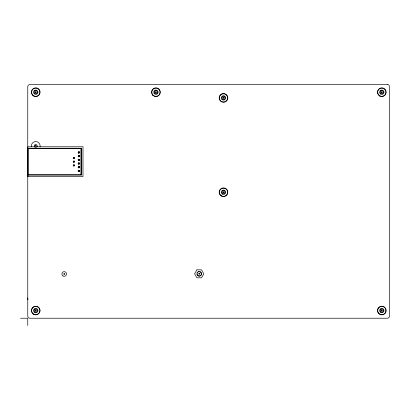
<?xml version="1.0" encoding="UTF-8"?>
<svg xmlns="http://www.w3.org/2000/svg" width="410" height="410" viewBox="0 0 410 410"><rect width="100%" height="100%" fill="white"/><g stroke="black" fill="none" stroke-linecap="round" stroke-linejoin="round"><path stroke-width="0.61" d="M35.014 92.209L36.469 92.209M155.211 92.209L156.661 92.209M381.08 92.209L382.53 92.209M222.768 97.898L224.219 97.898M35.014 145.919L36.469 145.919M34.594 146.79L27.829 146.79L27.829 176.546L82.994 176.546L82.994 146.79L36.89 146.79M27.829 148.241L81.539 148.241L81.539 175.096L27.829 175.096M79.217 152.453L78.853 152.453L78.853 152.089M79.217 156.138L78.853 156.138L78.853 155.774M73.554 157.983L74.282 157.983M79.217 159.828L78.853 159.828L78.853 159.464M73.554 161.668L74.282 161.668M79.217 163.513L78.853 163.513L78.853 163.149M73.554 165.358L74.282 165.358M79.217 167.198L78.853 167.198L78.853 166.839M79.217 170.888L78.853 170.888L78.853 170.524M222.768 192.254L224.219 192.254M198.486 273.824L199.936 273.824M63.488 273.967L64.939 273.967M35.014 310.534L36.469 310.534M381.08 310.534L382.53 310.534M20.5 318.227L27.757 318.227L27.757 325.484M381.807 91.486L381.807 92.937M381.807 309.806L381.807 311.257M223.491 97.175L223.491 98.625M223.491 191.531L223.491 192.982M199.214 273.096L199.214 274.546M155.933 91.486L155.933 92.937M81.031 148.604L81.031 174.732M73.918 157.619L73.918 158.347M73.918 161.304L73.918 162.032M73.918 164.994L73.918 165.717M64.211 273.239L64.211 274.695M40.098 146.79L40.098 145.919A4.356 4.356 0 0 0 35.742 141.563A4.356 4.356 0 0 0 31.385 145.919L31.385 146.79M35.742 91.486L35.742 92.937M35.742 145.191L35.742 146.647M35.742 309.806L35.742 311.257M199.813 271.579A2.322 2.322 0 0 1 200.854 275.464A2.322 2.322 0 0 1 196.969 274.423M196.969 273.219A2.322 2.322 0 0 1 197.2 272.66M198.05 271.809A2.322 2.322 0 0 1 198.609 271.579M28.003 176.392A7.257 7.257 0 0 1 27.757 174.516M28.003 299.782A7.257 7.257 0 0 1 27.757 297.901M34.906 90.759L34.066 92.209L34.906 93.659L36.582 93.659L37.418 92.209L36.582 90.759L34.906 90.759M155.098 90.759L154.257 92.209L155.098 93.659L156.774 93.659L157.609 92.209L156.774 90.759L155.098 90.759M34.906 309.079L34.066 310.534L34.906 311.984L36.582 311.984L37.418 310.534L36.582 309.079L34.906 309.079M222.656 96.447L221.815 97.898L222.656 99.353L224.332 99.353L225.172 97.898L224.332 96.447L222.656 96.447M222.656 190.804L221.815 192.254L222.656 193.704L224.332 193.704L225.172 192.254L224.332 190.804L222.656 190.804M196.908 269.831L194.601 273.824L196.908 277.816L201.515 277.816L203.821 273.824L201.515 269.831L196.908 269.831M380.967 90.759L380.131 92.209L380.967 93.659L382.643 93.659L383.483 92.209L382.643 90.759L380.967 90.759M380.967 309.079L380.131 310.534L380.967 311.984L382.643 311.984L383.483 310.534L382.643 309.079L380.967 309.079M36.997 146.647L36.767 146.944A1.45 1.45 0 0 1 34.717 146.944L34.486 146.647A1.45 1.45 0 0 1 35.742 144.469A1.45 1.45 0 0 1 36.997 146.647M387.322 84.516L29.935 84.516A2.178 2.178 0 0 0 27.757 86.694L27.757 316.048A2.178 2.178 0 0 0 29.935 318.227L387.322 318.227A2.178 2.178 0 0 0 389.5 316.048L389.5 86.694A2.178 2.178 0 0 0 387.322 84.516M81.175 148.604L28.193 148.604L28.193 174.732L81.175 174.732L81.175 148.604M79.32 151.987L78.392 151.987L78.392 152.915L79.32 152.915L79.32 151.987M79.32 155.672L78.392 155.672L78.392 156.605L79.32 156.605L79.32 155.672M79.32 159.362L78.392 159.362L78.392 160.289L79.32 160.289L79.32 159.362M79.32 163.047L78.392 163.047L78.392 163.979L79.32 163.979L79.32 163.047M79.32 166.737L78.392 166.737L78.392 167.664L79.32 167.664L79.32 166.737M79.32 170.422L78.392 170.422L78.392 171.349L79.32 171.349L79.32 170.422M63.053 275.981A2.322 2.322 0 0 0 66.533 273.967A2.322 2.322 0 0 0 63.053 271.958A2.322 2.322 0 0 0 63.053 275.981M32.815 95.135A4.136 4.136 0 0 0 39.739 93.28A4.136 4.136 0 0 0 34.671 88.212A4.136 4.136 0 0 0 32.815 95.135M34.204 93.752A2.178 2.178 0 0 0 37.843 92.773A2.178 2.178 0 0 0 35.178 90.108A2.178 2.178 0 0 0 34.204 93.752M197.671 275.361A2.178 2.178 0 0 0 201.315 274.387A2.178 2.178 0 0 0 198.65 271.717A2.178 2.178 0 0 0 197.671 275.361M378.727 313.614A4.356 4.356 0 0 0 386.015 311.661A4.356 4.356 0 0 0 380.68 306.326A4.356 4.356 0 0 0 378.727 313.614M379.629 95.981A4.356 4.356 0 0 0 386.164 92.209A4.356 4.356 0 0 0 379.629 88.437A4.356 4.356 0 0 0 379.629 95.981M221.318 101.67A4.356 4.356 0 0 0 227.847 97.898A4.356 4.356 0 0 0 221.318 94.131A4.356 4.356 0 0 0 221.318 101.67M220.416 195.334A4.356 4.356 0 0 0 227.699 193.382A4.356 4.356 0 0 0 222.369 188.046A4.356 4.356 0 0 0 220.416 195.334M33.564 314.306A4.356 4.356 0 0 0 40.098 310.534A4.356 4.356 0 0 0 33.564 306.762A4.356 4.356 0 0 0 33.564 314.306M33.564 95.981A4.356 4.356 0 0 0 40.098 92.209A4.356 4.356 0 0 0 33.564 88.437A4.356 4.356 0 0 0 33.564 95.981M33.671 314.116A4.136 4.136 0 0 0 39.878 310.534A4.136 4.136 0 0 0 33.671 306.952A4.136 4.136 0 0 0 33.671 314.116M34.655 312.42A2.178 2.178 0 0 0 37.92 310.534A2.178 2.178 0 0 0 34.655 308.648A2.178 2.178 0 0 0 34.655 312.42M221.426 195.836A4.136 4.136 0 0 0 227.632 192.254A4.136 4.136 0 0 0 221.426 188.672A4.136 4.136 0 0 0 221.426 195.836M222.404 194.14A2.178 2.178 0 0 0 225.669 192.254A2.178 2.178 0 0 0 222.404 190.368A2.178 2.178 0 0 0 222.404 194.14M379.737 95.791A4.136 4.136 0 0 0 385.943 92.209A4.136 4.136 0 0 0 379.737 88.627A4.136 4.136 0 0 0 379.737 95.791M380.716 94.095A2.178 2.178 0 0 0 383.985 92.209A2.178 2.178 0 0 0 380.716 90.323A2.178 2.178 0 0 0 380.716 94.095M378.881 313.455A4.136 4.136 0 0 0 385.805 311.605A4.136 4.136 0 0 0 380.736 306.536A4.136 4.136 0 0 0 378.881 313.455M380.265 312.071A2.178 2.178 0 0 0 383.909 311.098A2.178 2.178 0 0 0 381.244 308.428A2.178 2.178 0 0 0 380.265 312.071M220.57 100.824A4.136 4.136 0 0 0 227.488 98.969A4.136 4.136 0 0 0 222.425 93.905A4.136 4.136 0 0 0 220.57 100.824M221.953 99.44A2.178 2.178 0 0 0 225.597 98.461A2.178 2.178 0 0 0 222.932 95.796A2.178 2.178 0 0 0 221.953 99.44M152.858 95.289A4.356 4.356 0 0 0 160.141 93.337A4.356 4.356 0 0 0 154.811 88.001A4.356 4.356 0 0 0 152.858 95.289M153.012 95.135A4.136 4.136 0 0 0 159.931 93.28A4.136 4.136 0 0 0 154.867 88.212A4.136 4.136 0 0 0 153.012 95.135M154.396 93.752A2.178 2.178 0 0 0 158.04 92.773A2.178 2.178 0 0 0 155.369 90.108A2.178 2.178 0 0 0 154.396 93.752M78.341 156.651A0.728 0.728 0 0 0 79.555 156.328A0.728 0.728 0 0 0 78.669 155.436A0.728 0.728 0 0 0 78.341 156.651M78.489 160.453A0.728 0.728 0 0 0 79.581 159.828A0.728 0.728 0 0 0 78.489 159.198A0.728 0.728 0 0 0 78.489 160.453M78.489 153.079A0.728 0.728 0 0 0 79.581 152.453A0.728 0.728 0 0 0 78.489 151.823A0.728 0.728 0 0 0 78.489 153.079M78.341 164.026A0.728 0.728 0 0 0 79.555 163.703A0.728 0.728 0 0 0 78.669 162.811A0.728 0.728 0 0 0 78.341 164.026M78.489 167.828A0.728 0.728 0 0 0 79.581 167.198A0.728 0.728 0 0 0 78.489 166.573A0.728 0.728 0 0 0 78.489 167.828M78.341 171.4A0.728 0.728 0 0 0 79.555 171.072A0.728 0.728 0 0 0 78.669 170.186A0.728 0.728 0 0 0 78.341 171.4M73.405 162.181A0.728 0.728 0 0 0 74.62 161.858A0.728 0.728 0 0 0 73.733 160.966A0.728 0.728 0 0 0 73.405 162.181M73.405 158.496A0.728 0.728 0 0 0 74.62 158.168A0.728 0.728 0 0 0 73.733 157.281A0.728 0.728 0 0 0 73.405 158.496M73.554 165.983A0.728 0.728 0 0 0 74.646 165.358A0.728 0.728 0 0 0 73.554 164.728A0.728 0.728 0 0 0 73.554 165.983"/></g></svg>
